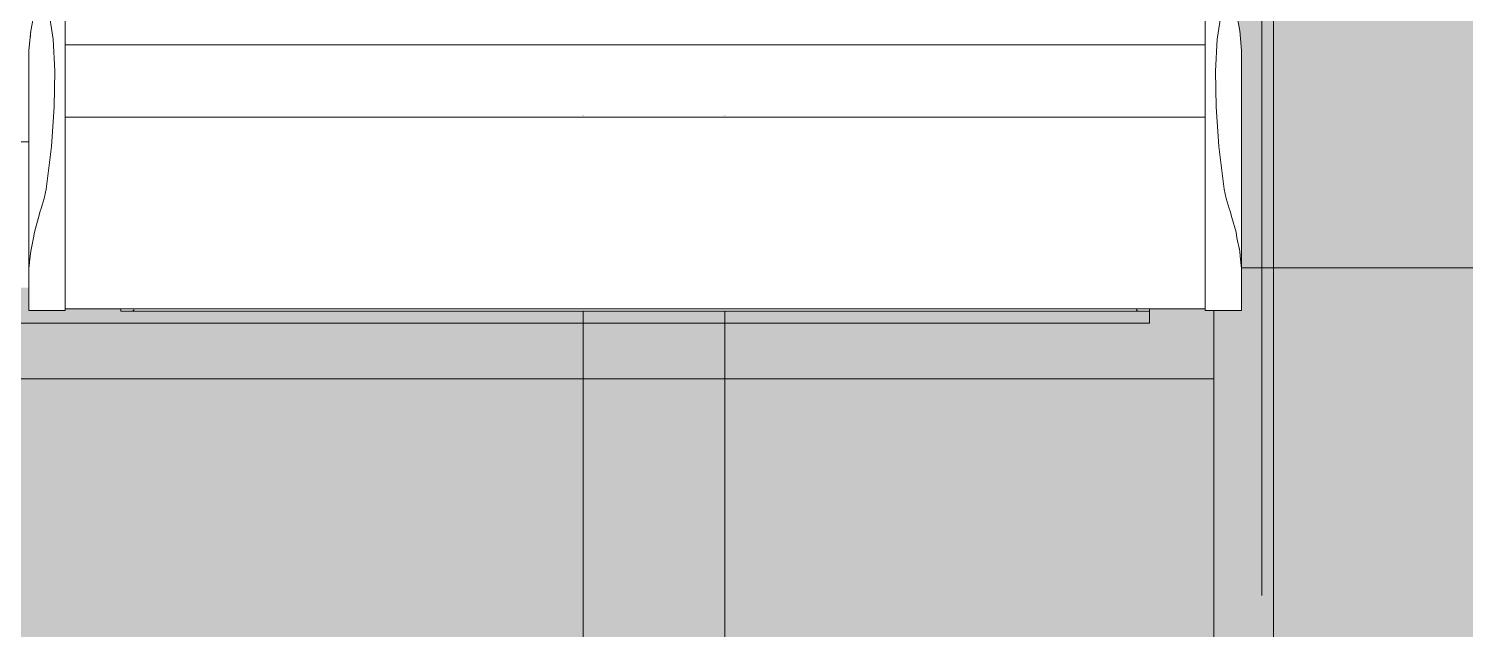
# Model space of a CAD drawing. Header units: metres. Extents: x -3 to 171, y -23 to 41.
# Drawn here: x 17.094 to 18.107, y -4.054 to -3.63 of the extents above; entities that cross this region are included whole.
import ezdxf

# ---------------------------------------------------------------- set-up
doc = ezdxf.new("R2010")
doc.units = ezdxf.units.M
doc.header["$MEASUREMENT"] = 0
doc.set_wipeout_variables(frame=1)
for name, pattern in [('Achse', [0.004, 0.002, -0.001, 0, -0.001]), ('Punkt 1_1', [0.075, 0.025, -0.05]), ('Schnittlinie', [0.006, 0.003, -0.0015, 0, -0.0015]), ('Wipeout_Contour', [1, 0, -1])]:
    doc.linetypes.add(name, pattern=pattern)
for name, color, linetype in [('6._Dach PP STG1_1_000 Achsraster', 7, 'Continuous'), ('6._Dach PP STG1_1_325 Dachfenster', 7, 'Continuous'), ('6._Dach PP STG1_1_330 Dachaufbau', 7, 'Continuous'), ('6._Dach PP STG1_1_851 Marker Schnitt', 7, 'Continuous'), ('6._Dach PP STG1_1_950 Polierplan Bemaßung', 7, 'Continuous')]:
    doc.layers.add(name, color=color, linetype=linetype)

msp = doc.modelspace()

# ---------------------------------------------------------------- hatches: boundary and pattern name
at = {"layer": '6._Dach PP STG1_1_330 Dachaufbau', "linetype": 'Continuous', "lineweight": 0, "true_color": 0x000000}
h = msp.add_hatch(color=18, dxfattribs=at)
h.paths.add_polyline_path([(18.84, -4.5), (18.8399, -4.5433), (18.8397, -4.6), (18.9704, -4.6), (18.986, 0.07), (17.955, 0.07), (17.955, -0.7715), (16.205, -0.7715), (16.205, 0.07), (15.195, 0.07), (15.195, -0.4), (15.505, -0.4), (15.505, -0.7353), (12.655, -0.7353), (12.655, -4.5)])
h.paths.add_polyline_path([(17.93, -3.7987), (16.23, -3.7987), (16.23, -2.1975), (17.93, -2.1975)], flags=0)
h.paths.add_polyline_path([(14.9919, -2.1975), (14.9919, -3.7987), (13.2919, -3.7987), (13.2919, -2.1975)], flags=0)

# ---------------------------------------------------------------- linework, layer by layer
at = {"layer": '6._Dach PP STG1_1_000 Achsraster', "color": 5, "linetype": 'Achse', "lineweight": 0, "ltscale": 1000}
msp.add_line((18, 3), (18, -22.5231), dxfattribs=at)
at = {"layer": '6._Dach PP STG1_1_325 Dachfenster', "color": 7, "linetype": 'Continuous', "lineweight": 13, "ltscale": 1000, "true_color": 0xf4f4f4, "flags": 128}
for points in [[(17.9719, -4.5578), (17.9719, -2.1993)], [(17.93, -3.8769), (17.93, -3.8288)], [(16.2792, -3.8376), (17.8846, -3.8376)], [(17.8846, -3.8376), (17.8846, -3.8293)], [(17.93, -3.8769), (16.2319, -3.8769)], [(17.93, -3.8769), (17.93, -4.4988)]]:
    msp.add_lwpolyline(points, dxfattribs=at)
at = {"layer": '6._Dach PP STG1_1_330 Dachaufbau', "color": 7, "linetype": 'Continuous', "lineweight": 18, "ltscale": 1000, "flags": 128}
for points in [[(17.93, -3.7987), (17.93, -2.1975)], [(16.23, -3.7987), (17.93, -3.7987)]]:
    msp.add_lwpolyline(points, dxfattribs=at)
at = {"layer": '6._Dach PP STG1_1_851 Marker Schnitt', "color": 7, "linetype": 'Schnittlinie', "lineweight": 13, "ltscale": 1000}
for p, q in [((17.4851, 4.805), (17.4851, -22.5231)), ((17.5851, 4.8037), (17.5851, -22.5231))]:
    msp.add_line(p, q, dxfattribs=at)
at = {"layer": '6._Dach PP STG1_1_950 Polierplan Bemaßung', "color": 3, "linetype": 'Punkt 1_1', "lineweight": 0, "ltscale": 1000}
for p, q in [((17.9637, -4.0296), (17.9637, -1.8795)), ((0.4516, -3.7987), (22.9775, -3.7987))]:
    msp.add_line(p, q, dxfattribs=at)

# ---------------------------------------------------------------- next in the draw order: wipeouts: each hides what was drawn before it
at = {"color": 254, "linetype": 'Wipeout_Contour', "lineweight": 0, "ltscale": 155.616385}
msp.add_wipeout([(17.0819, -3.0917), (17.0819, -3.7098), (17.0942, -3.7098), (17.0943, -3.6615), (17.0943, -3.6455), (17.0956, -3.6316), (17.0962, -3.6285), (17.0964, -3.6266), (17.0964, -3.0917)], dxfattribs=at).dxf.layer = '6._Dach PP STG1_1_325 Dachfenster'
at = {"color": 254, "linetype": 'Wipeout_Contour', "lineweight": 0, "ltscale": 73.282062}
msp.add_wipeout([(17.9239, -3.6599), (17.9239, -3.6852), (17.9315, -3.6852), (17.931, -3.6599)], dxfattribs=at).dxf.layer = '6._Dach PP STG1_1_325 Dachfenster'
at = {"color": 254, "linetype": 'Wipeout_Contour', "lineweight": 0, "ltscale": 91.422965}
msp.add_wipeout([(17.9239, -3.7632), (17.9239, -3.7774), (17.9462, -3.7774), (17.9456, -3.7736), (17.9426, -3.7632)], dxfattribs=at).dxf.layer = '6._Dach PP STG1_1_325 Dachfenster'
at = {"color": 254, "linetype": 'Wipeout_Contour', "lineweight": 0, "ltscale": 70.146441}
msp.add_wipeout([(17.0942, -3.8214), (17.0942, -3.8288), (17.1199, -3.8288), (17.1199, -3.8214)], dxfattribs=at).dxf.layer = '6._Dach PP STG1_1_325 Dachfenster'
at = {"color": 254, "linetype": 'Wipeout_Contour', "lineweight": 0, "ltscale": 143.693208}
msp.add_wipeout([(17.1592, -3.8291), (17.8846, -3.8293), (17.8763, -3.8291), (17.8755, -3.8286), (17.8752, -3.8276), (17.1685, -3.8276), (17.1683, -3.8286), (17.1675, -3.8291)], dxfattribs=at).dxf.layer = '6._Dach PP STG1_1_325 Dachfenster'
at = {"color": 254, "linetype": 'Wipeout_Contour', "lineweight": 0, "ltscale": 73.388013}
msp.add_wipeout([(17.9239, -3.8214), (17.9239, -3.8288), (17.9495, -3.8288), (17.9495, -3.8214)], dxfattribs=at).dxf.layer = '6._Dach PP STG1_1_325 Dachfenster'

# ---------------------------------------------------------------- next in the draw order: linework, layer by layer
at = {"layer": '6._Dach PP STG1_1_325 Dachfenster', "color": 7, "linetype": 'Continuous', "lineweight": 13, "ltscale": 1000, "flags": 128}
for points in [[(17.0942, -3.8267), (17.0942, -3.8288)], [(17.9495, -3.8267), (17.9495, -3.8288)]]:
    msp.add_lwpolyline(points, dxfattribs=at)

# ---------------------------------------------------------------- next in the draw order: wipeouts: each hides what was drawn before it
at = {"color": 254, "linetype": 'Wipeout_Contour', "lineweight": 0, "ltscale": 73.462361}
msp.add_wipeout([(17.9239, -3.6852), (17.9239, -3.7131), (17.9335, -3.7131), (17.9315, -3.6852)], dxfattribs=at).dxf.layer = '6._Dach PP STG1_1_325 Dachfenster'
at = {"color": 254, "linetype": 'Wipeout_Contour', "lineweight": 0, "ltscale": 86.977036}
msp.add_wipeout([(17.0819, -3.7098), (17.0819, -3.8126), (17.0942, -3.8126), (17.0942, -3.7352), (17.0942, -3.7098)], dxfattribs=at).dxf.layer = '6._Dach PP STG1_1_325 Dachfenster'
at = {"color": 254, "linetype": 'Wipeout_Contour', "lineweight": 0, "ltscale": 91.274188}
msp.add_wipeout([(17.9239, -3.7567), (17.9239, -3.7632), (17.9426, -3.7632), (17.9415, -3.7586), (17.9407, -3.7567)], dxfattribs=at).dxf.layer = '6._Dach PP STG1_1_325 Dachfenster'
at = {"color": 254, "linetype": 'Wipeout_Contour', "lineweight": 0, "ltscale": 73.381287}
msp.add_wipeout([(17.9239, -3.8127), (17.9239, -3.8214), (17.9495, -3.8214), (17.9495, -3.8127)], dxfattribs=at).dxf.layer = '6._Dach PP STG1_1_325 Dachfenster'
at = {"color": 254, "linetype": 'Wipeout_Contour', "lineweight": 0, "ltscale": 87.637174}
msp.add_wipeout([(17.1592, -3.8291), (17.1675, -3.8291), (17.1683, -3.8286), (17.1685, -3.8276), (17.1592, -3.8276)], dxfattribs=at).dxf.layer = '6._Dach PP STG1_1_325 Dachfenster'
at = {"color": 254, "linetype": 'Wipeout_Contour', "lineweight": 0, "ltscale": 91.846315}
msp.add_wipeout([(17.8752, -3.8276), (17.8755, -3.8286), (17.8763, -3.8291), (17.8846, -3.8291), (17.8846, -3.8276)], dxfattribs=at).dxf.layer = '6._Dach PP STG1_1_325 Dachfenster'

# ---------------------------------------------------------------- next in the draw order: wipeouts: each hides what was drawn before it
at = {"color": 254, "linetype": 'Wipeout_Contour', "lineweight": 0, "ltscale": 87.39401}
msp.add_wipeout([(17.0943, -3.7992), (17.0952, -3.7905), (17.0956, -3.787), (17.0956, -3.6316), (17.0943, -3.6455)], dxfattribs=at).dxf.layer = '6._Dach PP STG1_1_325 Dachfenster'
at = {"color": 254, "linetype": 'Wipeout_Contour', "lineweight": 0, "ltscale": 73.554103}
msp.add_wipeout([(17.9239, -3.7131), (17.9239, -3.7432), (17.9373, -3.7432), (17.9335, -3.7131)], dxfattribs=at).dxf.layer = '6._Dach PP STG1_1_325 Dachfenster'
at = {"color": 254, "linetype": 'Wipeout_Contour', "lineweight": 0, "ltscale": 73.430481}
msp.add_wipeout([(17.9239, -3.7498), (17.9239, -3.7567), (17.9407, -3.7567), (17.9386, -3.7498)], dxfattribs=at).dxf.layer = '6._Dach PP STG1_1_325 Dachfenster'
at = {"color": 254, "linetype": 'Wipeout_Contour', "lineweight": 0, "ltscale": 73.373356}
msp.add_wipeout([(17.9239, -3.8023), (17.9239, -3.8127), (17.9495, -3.8127), (17.9495, -3.8023)], dxfattribs=at).dxf.layer = '6._Dach PP STG1_1_325 Dachfenster'
at = {"color": 254, "linetype": 'Wipeout_Contour', "lineweight": 0, "ltscale": 70.139458}
msp.add_wipeout([(17.0942, -3.8127), (17.0942, -3.8214), (17.1199, -3.8214), (17.1199, -3.8127)], dxfattribs=at).dxf.layer = '6._Dach PP STG1_1_325 Dachfenster'

# ---------------------------------------------------------------- next in the draw order: wipeouts: each hides what was drawn before it
at = {"color": 254, "linetype": 'Wipeout_Contour', "lineweight": 0, "ltscale": 87.37915}
msp.add_wipeout([(17.0956, -3.6316), (17.0956, -3.787), (17.0975, -3.7774), (17.0982, -3.7736), (17.0982, -3.618)], dxfattribs=at).dxf.layer = '6._Dach PP STG1_1_325 Dachfenster'
at = {"color": 254, "linetype": 'Wipeout_Contour', "lineweight": 0, "ltscale": 73.387824}
msp.add_wipeout([(17.9239, -3.7432), (17.9239, -3.7498), (17.9386, -3.7498), (17.9373, -3.7432)], dxfattribs=at).dxf.layer = '6._Dach PP STG1_1_325 Dachfenster'
at = {"color": 254, "linetype": 'Wipeout_Contour', "lineweight": 0, "ltscale": 91.308363}
msp.add_wipeout([(17.9239, -3.7905), (17.9239, -3.8023), (17.9495, -3.8023), (17.9495, -3.7992), (17.9485, -3.7905)], dxfattribs=at).dxf.layer = '6._Dach PP STG1_1_325 Dachfenster'
at = {"color": 254, "linetype": 'Wipeout_Contour', "lineweight": 0, "ltscale": 70.131186}
msp.add_wipeout([(17.0943, -3.8023), (17.0942, -3.8127), (17.1199, -3.8127), (17.1199, -3.8023)], dxfattribs=at).dxf.layer = '6._Dach PP STG1_1_325 Dachfenster'
at = {"color": 254, "linetype": 'Wipeout_Contour', "lineweight": 0, "ltscale": 71.775142}
msp.add_wipeout([(17.1199, -3.8201), (17.1199, -3.8276), (17.9239, -3.8276), (17.9239, -3.8201)], dxfattribs=at).dxf.layer = '6._Dach PP STG1_1_325 Dachfenster'

# ---------------------------------------------------------------- next in the draw order: linework, layer by layer
at = {"layer": '6._Dach PP STG1_1_325 Dachfenster', "color": 7, "linetype": 'Continuous', "lineweight": 13, "ltscale": 1000, "flags": 128}
for points in [[(17.0942, -3.8288), (17.1199, -3.8288)], [(17.1199, -3.8276), (17.9239, -3.8276)], [(17.1592, -3.8276), (17.1592, -3.8291)], [(17.1675, -3.8291), (17.1683, -3.8286)], [(17.1683, -3.8286), (17.1685, -3.8276)], [(17.8755, -3.8286), (17.8752, -3.8276)], [(17.8755, -3.8286), (17.8763, -3.8291)], [(17.8846, -3.8276), (17.8846, -3.8291)], [(17.9495, -3.8288), (17.9239, -3.8288)], [(17.8846, -3.8293), (17.1592, -3.8293)]]:
    msp.add_lwpolyline(points, dxfattribs=at)

# ---------------------------------------------------------------- next in the draw order: wipeouts: each hides what was drawn before it
at = {"color": 254, "linetype": 'Wipeout_Contour', "lineweight": 0, "ltscale": 87.386126}
msp.add_wipeout([(17.1023, -3.6045), (17.0982, -3.618), (17.0982, -3.7736), (17.1011, -3.7632), (17.1023, -3.7586)], dxfattribs=at).dxf.layer = '6._Dach PP STG1_1_325 Dachfenster'
at = {"color": 254, "linetype": 'Wipeout_Contour', "lineweight": 0, "ltscale": 218.977255}
msp.add_wipeout([(17.9407, -3.7567), (17.9415, -3.7586), (17.9415, -3.6045), (17.9403, -3.6023), (17.9397, -3.602), (17.9352, -3.618), (17.9323, -3.6374), (17.931, -3.6599), (17.9315, -3.6852), (17.9335, -3.7131), (17.9373, -3.7432), (17.9386, -3.7498)], dxfattribs=at).dxf.layer = '6._Dach PP STG1_1_325 Dachfenster'
at = {"color": 254, "linetype": 'Wipeout_Contour', "lineweight": 0, "ltscale": 88.136202}
msp.add_wipeout([(17.0943, -3.7992), (17.0943, -3.8023), (17.1199, -3.8023), (17.1199, -3.7905), (17.0952, -3.7905)], dxfattribs=at).dxf.layer = '6._Dach PP STG1_1_325 Dachfenster'
at = {"color": 254, "linetype": 'Wipeout_Contour', "lineweight": 0, "ltscale": 71.76824}
msp.add_wipeout([(17.1199, -3.8114), (17.1199, -3.8201), (17.9239, -3.8201), (17.9239, -3.8114)], dxfattribs=at).dxf.layer = '6._Dach PP STG1_1_325 Dachfenster'

# ---------------------------------------------------------------- next in the draw order: linework, layer by layer
at = {"layer": '6._Dach PP STG1_1_325 Dachfenster', "color": 7, "linetype": 'Continuous', "lineweight": 13, "ltscale": 1000, "flags": 128}
for points in [[(17.0943, -3.6469), (17.0943, -3.6615)], [(17.0942, -3.7352), (17.0943, -3.6615)], [(17.0695, -3.7098), (17.0819, -3.7098), (17.0942, -3.7098)]]:
    msp.add_lwpolyline(points, dxfattribs=at)

# ---------------------------------------------------------------- next in the draw order: wipeouts: each hides what was drawn before it
at = {"color": 254, "linetype": 'Wipeout_Contour', "lineweight": 0, "ltscale": 210.757818}
msp.add_wipeout([(17.1023, -3.7586), (17.103, -3.7567), (17.1051, -3.7498), (17.1064, -3.7432), (17.1102, -3.7131), (17.1122, -3.6852), (17.1127, -3.6599), (17.1114, -3.6374), (17.1085, -3.618), (17.104, -3.602), (17.1034, -3.6023), (17.1023, -3.6045)], dxfattribs=at).dxf.layer = '6._Dach PP STG1_1_325 Dachfenster'
at = {"color": 254, "linetype": 'Wipeout_Contour', "lineweight": 0, "ltscale": 91.950081}
msp.add_wipeout([(17.9415, -3.7586), (17.9426, -3.7632), (17.9456, -3.7736), (17.9456, -3.618), (17.9415, -3.6045)], dxfattribs=at).dxf.layer = '6._Dach PP STG1_1_325 Dachfenster'
at = {"color": 254, "linetype": 'Wipeout_Contour', "lineweight": 0, "ltscale": 73.443994}
msp.add_wipeout([(17.9239, -3.618), (17.9239, -3.6374), (17.9323, -3.6374), (17.9352, -3.618)], dxfattribs=at).dxf.layer = '6._Dach PP STG1_1_325 Dachfenster'
at = {"color": 254, "linetype": 'Wipeout_Contour', "lineweight": 0, "ltscale": 88.059096}
msp.add_wipeout([(17.0956, -3.787), (17.0952, -3.7905), (17.1199, -3.7905), (17.1199, -3.7774), (17.0975, -3.7774)], dxfattribs=at).dxf.layer = '6._Dach PP STG1_1_325 Dachfenster'
at = {"color": 254, "linetype": 'Wipeout_Contour', "lineweight": 0, "ltscale": 71.760183}
msp.add_wipeout([(17.1199, -3.8114), (17.9239, -3.8114), (17.9239, -3.8011), (17.1199, -3.8011)], dxfattribs=at).dxf.layer = '6._Dach PP STG1_1_325 Dachfenster'

# ---------------------------------------------------------------- next in the draw order: linework, layer by layer
at = {"layer": '6._Dach PP STG1_1_325 Dachfenster', "color": 7, "linetype": 'Continuous', "lineweight": 13, "ltscale": 1000, "flags": 128}
msp.add_lwpolyline([(17.1034, -3.6023), (17.1023, -3.6045), (17.0982, -3.618), (17.0956, -3.6316), (17.0943, -3.6455), (17.0943, -3.6469)], dxfattribs=at)

# ---------------------------------------------------------------- next in the draw order: wipeouts: each hides what was drawn before it
at = {"color": 254, "linetype": 'Wipeout_Contour', "lineweight": 0, "ltscale": 69.761711}
msp.add_wipeout([(17.1085, -3.618), (17.1114, -3.6374), (17.1199, -3.6374), (17.1199, -3.618)], dxfattribs=at).dxf.layer = '6._Dach PP STG1_1_325 Dachfenster'
at = {"color": 254, "linetype": 'Wipeout_Contour', "lineweight": 0, "ltscale": 91.993683}
msp.add_wipeout([(17.9456, -3.618), (17.9456, -3.7736), (17.9462, -3.7774), (17.9482, -3.787), (17.9482, -3.6316)], dxfattribs=at).dxf.layer = '6._Dach PP STG1_1_325 Dachfenster'
at = {"color": 254, "linetype": 'Wipeout_Contour', "lineweight": 0, "ltscale": 73.355374}
msp.add_wipeout([(17.9239, -3.6374), (17.9239, -3.6599), (17.931, -3.6599), (17.9323, -3.6374)], dxfattribs=at).dxf.layer = '6._Dach PP STG1_1_325 Dachfenster'
at = {"color": 254, "linetype": 'Wipeout_Contour', "lineweight": 0, "ltscale": 69.860551}
msp.add_wipeout([(17.1199, -3.6852), (17.1122, -3.6852), (17.1102, -3.7131), (17.1199, -3.7131)], dxfattribs=at).dxf.layer = '6._Dach PP STG1_1_325 Dachfenster'
at = {"color": 254, "linetype": 'Wipeout_Contour', "lineweight": 0, "ltscale": 87.967074}
msp.add_wipeout([(17.0982, -3.7736), (17.0975, -3.7774), (17.1199, -3.7774), (17.1199, -3.7632), (17.1011, -3.7632)], dxfattribs=at).dxf.layer = '6._Dach PP STG1_1_325 Dachfenster'

# ---------------------------------------------------------------- next in the draw order: linework, layer by layer
at = {"layer": '6._Dach PP STG1_1_325 Dachfenster', "color": 7, "linetype": 'Continuous', "lineweight": 13, "ltscale": 1000, "flags": 128}
msp.add_lwpolyline([(17.0942, -3.7352), (17.0942, -3.8267)], dxfattribs=at)

# ---------------------------------------------------------------- next in the draw order: wipeouts: each hides what was drawn before it
at = {"color": 254, "linetype": 'Wipeout_Contour', "lineweight": 0, "ltscale": 92.013129}
msp.add_wipeout([(17.9495, -3.6455), (17.9482, -3.6316), (17.9482, -3.787), (17.9485, -3.7905), (17.9495, -3.7992)], dxfattribs=at).dxf.layer = '6._Dach PP STG1_1_325 Dachfenster'
at = {"color": 254, "linetype": 'Wipeout_Contour', "lineweight": 0, "ltscale": 69.884351}
msp.add_wipeout([(17.1127, -3.6599), (17.1199, -3.6599), (17.1199, -3.6374), (17.1114, -3.6374)], dxfattribs=at).dxf.layer = '6._Dach PP STG1_1_325 Dachfenster'
at = {"color": 254, "linetype": 'Wipeout_Contour', "lineweight": 0, "ltscale": 69.817059}
msp.add_wipeout([(17.1102, -3.7131), (17.1064, -3.7432), (17.1199, -3.7432), (17.1199, -3.7131)], dxfattribs=at).dxf.layer = '6._Dach PP STG1_1_325 Dachfenster'
at = {"color": 254, "linetype": 'Wipeout_Contour', "lineweight": 0, "ltscale": 87.905146}
msp.add_wipeout([(17.1023, -3.7586), (17.1011, -3.7632), (17.1199, -3.7632), (17.1199, -3.7567), (17.103, -3.7567)], dxfattribs=at).dxf.layer = '6._Dach PP STG1_1_325 Dachfenster'

# ---------------------------------------------------------------- next in the draw order: linework, layer by layer
at = {"layer": '6._Dach PP STG1_1_325 Dachfenster', "color": 7, "linetype": 'Continuous', "lineweight": 13, "ltscale": 1000, "flags": 128}
for points in [[(17.9403, -3.6023), (17.9415, -3.6045), (17.9456, -3.618), (17.9482, -3.6316), (17.9495, -3.6455), (17.9495, -3.6469)], [(17.9495, -3.6469), (17.9495, -3.6615)], [(17.9495, -3.6615), (17.9495, -3.7352)]]:
    msp.add_lwpolyline(points, dxfattribs=at)

# ---------------------------------------------------------------- next in the draw order: wipeouts: each hides what was drawn before it
at = {"color": 254, "linetype": 'Wipeout_Contour', "lineweight": 0, "ltscale": 71.613526}
msp.add_wipeout([(17.1199, -3.6406), (17.9239, -3.6406), (17.9239, -3.6193), (17.1199, -3.6193)], dxfattribs=at).dxf.layer = '6._Dach PP STG1_1_325 Dachfenster'
at = {"color": 254, "linetype": 'Wipeout_Contour', "lineweight": 0, "ltscale": 69.996924}
msp.add_wipeout([(17.1199, -3.6599), (17.1127, -3.6599), (17.1122, -3.6852), (17.1199, -3.6852)], dxfattribs=at).dxf.layer = '6._Dach PP STG1_1_325 Dachfenster'
at = {"color": 254, "linetype": 'Wipeout_Contour', "lineweight": 0, "ltscale": 69.982108}
msp.add_wipeout([(17.1051, -3.7498), (17.103, -3.7567), (17.1199, -3.7567), (17.1199, -3.7498)], dxfattribs=at).dxf.layer = '6._Dach PP STG1_1_325 Dachfenster'
at = {"color": 254, "linetype": 'Wipeout_Contour', "lineweight": 0, "ltscale": 91.358174}
msp.add_wipeout([(17.9239, -3.7774), (17.9239, -3.7905), (17.9485, -3.7905), (17.9482, -3.787), (17.9462, -3.7774)], dxfattribs=at).dxf.layer = '6._Dach PP STG1_1_325 Dachfenster'

# ---------------------------------------------------------------- next in the draw order: linework, layer by layer
at = {"layer": '6._Dach PP STG1_1_325 Dachfenster', "color": 7, "linetype": 'Continuous', "lineweight": 13, "ltscale": 1000, "flags": 128}
for points in [[(17.9495, -3.8288), (17.9495, -3.8214), (17.9495, -3.8127), (17.9495, -3.8023), (17.9495, -3.7992), (17.9485, -3.7905), (17.9482, -3.787), (17.9462, -3.7774), (17.9456, -3.7736), (17.9426, -3.7632), (17.9415, -3.7586), (17.9407, -3.7567), (17.9386, -3.7498), (17.9373, -3.7432), (17.9335, -3.7131), (17.9315, -3.6852), (17.931, -3.6599), (17.9323, -3.6374), (17.9352, -3.618), (17.9397, -3.602)], [(17.9495, -3.7352), (17.9495, -3.8267)]]:
    msp.add_lwpolyline(points, dxfattribs=at)

# ---------------------------------------------------------------- next in the draw order: wipeouts: each hides what was drawn before it
at = {"color": 254, "linetype": 'Wipeout_Contour', "lineweight": 0, "ltscale": 71.622276}
msp.add_wipeout([(17.1199, -3.6414), (17.9239, -3.6414), (17.9239, -3.6406), (17.1199, -3.6406)], dxfattribs=at).dxf.layer = '6._Dach PP STG1_1_325 Dachfenster'
at = {"color": 254, "linetype": 'Wipeout_Contour', "lineweight": 0, "ltscale": 70.013464}
msp.add_wipeout([(17.1064, -3.7432), (17.1051, -3.7498), (17.1199, -3.7498), (17.1199, -3.7432)], dxfattribs=at).dxf.layer = '6._Dach PP STG1_1_325 Dachfenster'
at = {"color": 254, "linetype": 'Wipeout_Contour', "lineweight": 0, "ltscale": 71.729011}
msp.add_wipeout([(17.9239, -3.7624), (17.1199, -3.7624), (17.1199, -3.7765), (17.9239, -3.7765)], dxfattribs=at).dxf.layer = '6._Dach PP STG1_1_325 Dachfenster'
at = {"color": 254, "linetype": 'Wipeout_Contour', "lineweight": 0, "ltscale": 71.750854}
msp.add_wipeout([(17.9239, -3.7894), (17.1199, -3.7894), (17.1199, -3.8011), (17.9239, -3.8011)], dxfattribs=at).dxf.layer = '6._Dach PP STG1_1_325 Dachfenster'

# ---------------------------------------------------------------- next in the draw order: linework, layer by layer
at = {"layer": '6._Dach PP STG1_1_325 Dachfenster', "color": 7, "linetype": 'Continuous', "lineweight": 13, "ltscale": 1000, "flags": 128}
msp.add_lwpolyline([(17.104, -3.602), (17.1085, -3.618), (17.1114, -3.6374), (17.1127, -3.6599), (17.1122, -3.6852), (17.1102, -3.7131), (17.1064, -3.7432), (17.1051, -3.7498), (17.103, -3.7567), (17.1023, -3.7586), (17.1011, -3.7632), (17.0982, -3.7736), (17.0975, -3.7774), (17.0956, -3.787), (17.0952, -3.7905), (17.0943, -3.7992), (17.0943, -3.8023), (17.0942, -3.8127), (17.0942, -3.8214), (17.0942, -3.8288)], dxfattribs=at)

# ---------------------------------------------------------------- next in the draw order: wipeouts: each hides what was drawn before it
at = {"color": 254, "linetype": 'Wipeout_Contour', "lineweight": 0, "ltscale": 71.695208}
msp.add_wipeout([(17.1199, -3.714), (17.1199, -3.7438), (17.9239, -3.7438), (17.9239, -3.714)], dxfattribs=at).dxf.layer = '6._Dach PP STG1_1_325 Dachfenster'
at = {"color": 254, "linetype": 'Wipeout_Contour', "lineweight": 0, "ltscale": 71.720427}
msp.add_wipeout([(17.1199, -3.7624), (17.9239, -3.7624), (17.9239, -3.7563), (17.1199, -3.7563)], dxfattribs=at).dxf.layer = '6._Dach PP STG1_1_325 Dachfenster'
at = {"color": 254, "linetype": 'Wipeout_Contour', "lineweight": 0, "ltscale": 71.740409}
msp.add_wipeout([(17.1199, -3.7765), (17.1199, -3.7894), (17.9239, -3.7894), (17.9239, -3.7765)], dxfattribs=at).dxf.layer = '6._Dach PP STG1_1_325 Dachfenster'

# ---------------------------------------------------------------- next in the draw order: wipeouts: each hides what was drawn before it
at = {"color": 254, "linetype": 'Wipeout_Contour', "lineweight": 0, "ltscale": 71.673687}
msp.add_wipeout([(17.1199, -3.714), (17.9239, -3.714), (17.9239, -3.6923), (17.1199, -3.6923)], dxfattribs=at).dxf.layer = '6._Dach PP STG1_1_325 Dachfenster'
at = {"color": 254, "linetype": 'Wipeout_Contour', "lineweight": 0, "ltscale": 71.71517}
msp.add_wipeout([(17.1199, -3.7563), (17.9239, -3.7563), (17.9239, -3.7499), (17.1199, -3.7499)], dxfattribs=at).dxf.layer = '6._Dach PP STG1_1_325 Dachfenster'

# ---------------------------------------------------------------- next in the draw order: wipeouts: each hides what was drawn before it
at = {"color": 254, "linetype": 'Wipeout_Contour', "lineweight": 0, "ltscale": 71.664037}
msp.add_wipeout([(17.9239, -3.6915), (17.1199, -3.6915), (17.1199, -3.6921), (17.9239, -3.6921)], dxfattribs=at).dxf.layer = '6._Dach PP STG1_1_325 Dachfenster'
at = {"color": 254, "linetype": 'Wipeout_Contour', "lineweight": 0, "ltscale": 71.709914}
msp.add_wipeout([(17.1199, -3.7438), (17.1199, -3.7499), (17.9239, -3.7499), (17.9239, -3.7438)], dxfattribs=at).dxf.layer = '6._Dach PP STG1_1_325 Dachfenster'

# ---------------------------------------------------------------- next in the draw order: wipeouts: each hides what was drawn before it
at = {"color": 254, "linetype": 'Wipeout_Contour', "lineweight": 0, "ltscale": 71.652994}
msp.add_wipeout([(17.9239, -3.6649), (17.1199, -3.6649), (17.1199, -3.6913), (17.9239, -3.6913)], dxfattribs=at).dxf.layer = '6._Dach PP STG1_1_325 Dachfenster'

# ---------------------------------------------------------------- next in the draw order: linework, layer by layer
at = {"layer": '6._Dach PP STG1_1_325 Dachfenster', "color": 7, "linetype": 'Continuous', "lineweight": 13, "ltscale": 1000, "flags": 128}
msp.add_lwpolyline([(17.1199, -3.6923), (17.9239, -3.6923)], dxfattribs=at)

# ---------------------------------------------------------------- next in the draw order: wipeouts: each hides what was drawn before it
at = {"color": 254, "linetype": 'Wipeout_Contour', "lineweight": 0, "ltscale": 71.632485}
msp.add_wipeout([(17.1199, -3.6414), (17.1199, -3.6649), (17.9239, -3.6649), (17.9239, -3.6414)], dxfattribs=at).dxf.layer = '6._Dach PP STG1_1_325 Dachfenster'

# ---------------------------------------------------------------- next in the draw order: linework, layer by layer
at = {"layer": '6._Dach PP STG1_1_325 Dachfenster', "color": 7, "linetype": 'Continuous', "lineweight": 13, "ltscale": 1000, "flags": 128}
for points in [[(17.1199, -3.8288), (17.1199, -3.8214), (17.1199, -3.8127), (17.1199, -3.8023), (17.1199, -3.7905), (17.1199, -3.7774), (17.1199, -3.7632), (17.1199, -3.7567), (17.1199, -3.7498), (17.1199, -3.7432), (17.1199, -3.7131), (17.1199, -3.6852), (17.1199, -3.6599), (17.1199, -3.6374), (17.1199, -3.618), (17.1199, -3.602)], [(17.9239, -3.8288), (17.9239, -3.8214), (17.9239, -3.8127), (17.9239, -3.8023), (17.9239, -3.7905), (17.9239, -3.7774), (17.9239, -3.7632), (17.9239, -3.7567), (17.9239, -3.7498), (17.9239, -3.7432), (17.9239, -3.7131), (17.9239, -3.6852), (17.9239, -3.6599), (17.9239, -3.6374), (17.9239, -3.618), (17.9239, -3.602)], [(17.1199, -3.6414), (17.9239, -3.6414)]]:
    msp.add_lwpolyline(points, dxfattribs=at)

doc.saveas('drawing.dxf')
